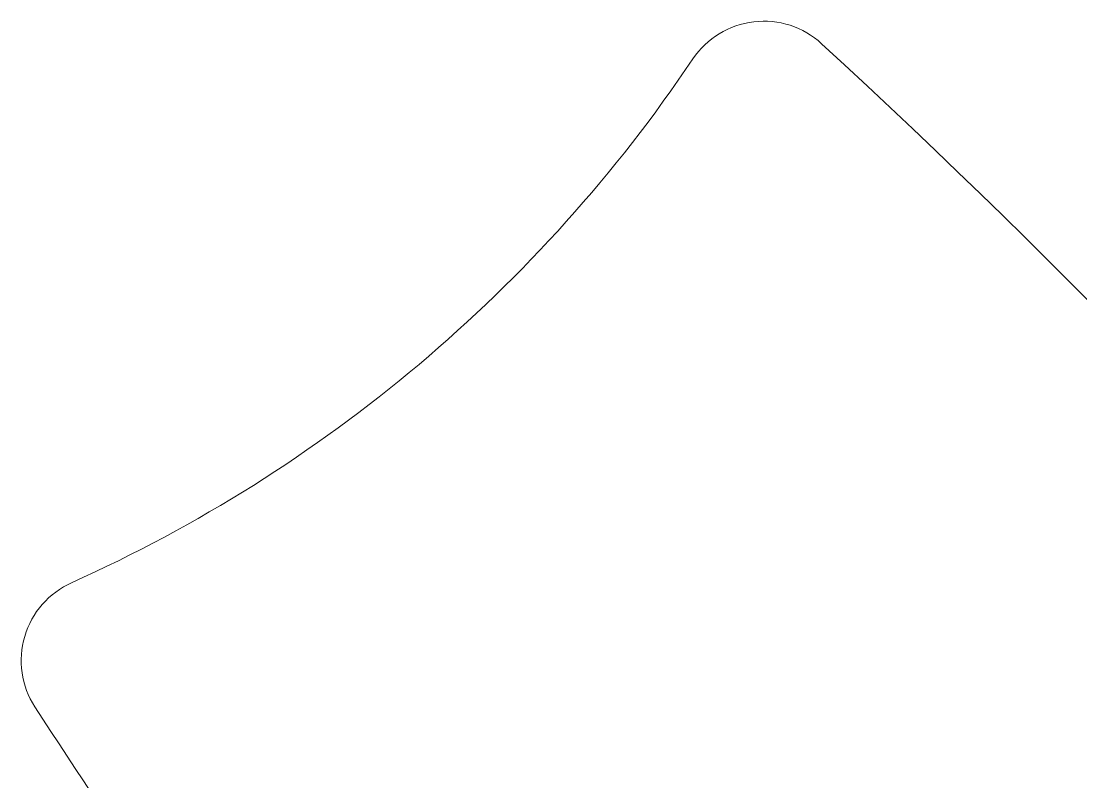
# Model space of a CAD drawing. Header units: millimetres. Extents: x 155927 to 326028, y -36033 to 97293.
# Drawn here: x 184924 to 185669, y 25342 to 25877 of the extents above; entities that cross this region are included whole.
import ezdxf

# ---------------------------------------------------------------- set-up
doc = ezdxf.new("R2010")
doc.units = ezdxf.units.MM
doc.header["$MEASUREMENT"] = 0
doc.layers.add('I-FURN', color=8, linetype='CONTINUOUS', lineweight=9)

msp = doc.modelspace()

# ---------------------------------------------------------------- linework, layer by layer
at = {"layer": 'I-FURN'}
for centre, radius, start, end in [((185446.1, 25817.29), 60, 47.39726, 146.11359), ((181732.02, 21778.65), 5546.8, 32.89967, 47.39726), ((184534.18, 26429.76), 1038.51, 294.18335, 326.11359), ((184984.19, 25427.65), 60, 114.18335, 212.89967), ((189591.03, 28407.92), 5546.8, 212.89967, 219.76099)]:
    msp.add_arc(centre, radius, start, end, dxfattribs=at)

doc.saveas('drawing.dxf')
